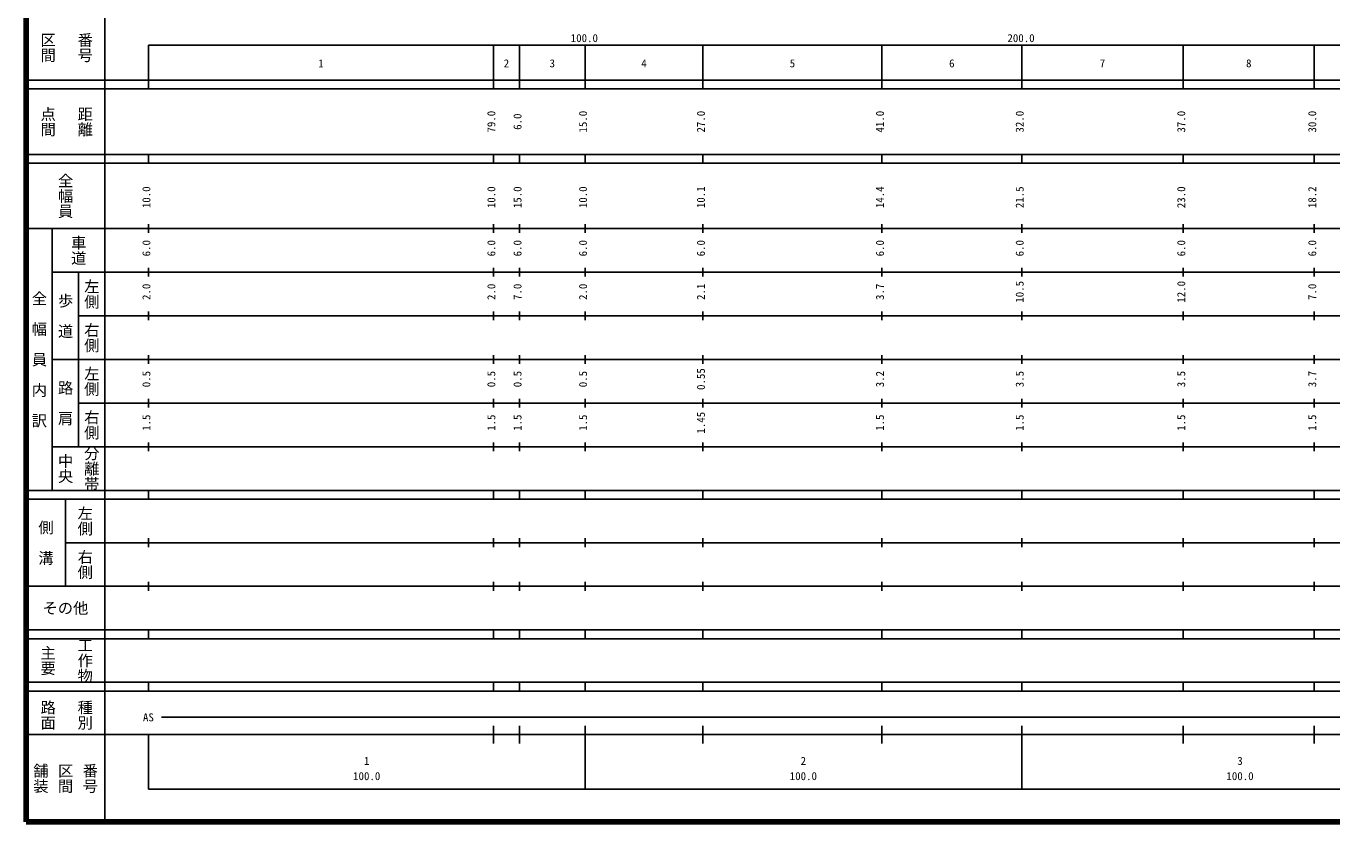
# Model space of a CAD drawing. Units: millimetres on the paper, enlarged 1000 times. Extents: x 40000 to 680000, y 20000 to 380000.
# Drawn here: x 40000 to 339038, y 20000 to 202409 of the extents above; entities that cross this region are included whole.
import ezdxf
from ezdxf.enums import TextEntityAlignment as Align

# ---------------------------------------------------------------- set-up
doc = ezdxf.new("R2010")
doc.units = ezdxf.units.MM
doc.header["$LTSCALE"] = 1000
doc.layers.add('M-TTL', color=2, linetype='Continuous', lineweight=140)
doc.layers.add('M-TTL-BAND', color=7, linetype='Continuous', lineweight=25)
doc.styles.add('@ＭＳ ゴシック', font='')
doc.styles.add('ＭＳ ゴシック', font='')
doc.styles.get('@ＭＳ ゴシック').set_extended_font_data('@MS Gothic')
doc.styles.get('ＭＳ ゴシック').set_extended_font_data('MS Gothic')

msp = doc.modelspace()

# ---------------------------------------------------------------- linework, layer by layer
at = {"layer": 'M-TTL'}
for p, q in [((40000, 380000), (40000, 20000)), ((40000, 20000), (680000, 20000))]:
    msp.add_line(p, q, dxfattribs=at)
at = {"layer": 'M-TTL-BAND'}
for p, q in [((58000, 370000), (58000, 20000)), ((68000, 198000), (579000, 198000)), ((68000, 198000), (68000, 188000)), ((147000, 188000), (147000, 198000)), ((153000, 188000), (153000, 198000)), ((168000, 188000), (168000, 198000)), ((195000, 188000), (195000, 198000)), ((236000, 188000), (236000, 198000)), ((268000, 188000), (268000, 198000)), ((305000, 188000), (305000, 198000)), ((335000, 188000), (335000, 198000)), ((40000, 190000), (579000, 190000)), ((40000, 188000), (579000, 188000)), ((40000, 173000), (579000, 173000)), ((40000, 171000), (579000, 171000)), ((68000, 171000), (68000, 173000)), ((147000, 171000), (147000, 173000)), ((153000, 171000), (153000, 173000)), ((168000, 171000), (168000, 173000)), ((195000, 171000), (195000, 173000)), ((236000, 171000), (236000, 173000)), ((268000, 171000), (268000, 173000)), ((305000, 171000), (305000, 173000)), ((335000, 171000), (335000, 173000)), ((40000, 156000), (579000, 156000)), ((46000, 96000), (46000, 156000)), ((68000, 155000), (68000, 157000)), ((147000, 155000), (147000, 157000)), ((153000, 155000), (153000, 157000)), ((168000, 155000), (168000, 157000)), ((195000, 155000), (195000, 157000)), ((236000, 155000), (236000, 157000)), ((268000, 155000), (268000, 157000)), ((305000, 155000), (305000, 157000)), ((335000, 155000), (335000, 157000)), ((68000, 145000), (68000, 147000)), ((147000, 145000), (147000, 147000)), ((153000, 145000), (153000, 147000)), ((168000, 145000), (168000, 147000)), ((195000, 145000), (195000, 147000)), ((236000, 145000), (236000, 147000)), ((268000, 145000), (268000, 147000)), ((305000, 145000), (305000, 147000)), ((335000, 145000), (335000, 147000)), ((46000, 146000), (579000, 146000)), ((52000, 146000), (52000, 106000)), ((52000, 136000), (579000, 136000)), ((68000, 135000), (68000, 137000)), ((147000, 135000), (147000, 137000)), ((153000, 135000), (153000, 137000)), ((168000, 135000), (168000, 137000)), ((195000, 135000), (195000, 137000)), ((236000, 135000), (236000, 137000)), ((268000, 135000), (268000, 137000)), ((305000, 135000), (305000, 137000)), ((335000, 135000), (335000, 137000)), ((46000, 126000), (579000, 126000)), ((68000, 125000), (68000, 127000)), ((147000, 125000), (147000, 127000)), ((153000, 125000), (153000, 127000)), ((168000, 125000), (168000, 127000)), ((195000, 125000), (195000, 127000)), ((236000, 125000), (236000, 127000)), ((268000, 125000), (268000, 127000)), ((305000, 125000), (305000, 127000)), ((335000, 125000), (335000, 127000)), ((68000, 115000), (68000, 117000)), ((147000, 115000), (147000, 117000)), ((153000, 115000), (153000, 117000)), ((168000, 115000), (168000, 117000)), ((195000, 115000), (195000, 117000)), ((236000, 115000), (236000, 117000)), ((268000, 115000), (268000, 117000)), ((305000, 115000), (305000, 117000)), ((335000, 115000), (335000, 117000)), ((52000, 116000), (579000, 116000)), ((46000, 106000), (579000, 106000)), ((68000, 105000), (68000, 107000)), ((147000, 105000), (147000, 107000)), ((153000, 105000), (153000, 107000)), ((168000, 105000), (168000, 107000)), ((195000, 105000), (195000, 107000)), ((236000, 105000), (236000, 107000)), ((268000, 105000), (268000, 107000)), ((305000, 105000), (305000, 107000)), ((335000, 105000), (335000, 107000)), ((40000, 96000), (579000, 96000)), ((68000, 94000), (68000, 96000)), ((147000, 94000), (147000, 96000)), ((153000, 94000), (153000, 96000)), ((168000, 94000), (168000, 96000)), ((195000, 94000), (195000, 96000)), ((236000, 94000), (236000, 96000)), ((268000, 94000), (268000, 96000)), ((305000, 94000), (305000, 96000)), ((335000, 94000), (335000, 96000)), ((40000, 94000), (579000, 94000)), ((49000, 94000), (49000, 74000)), ((49000, 84000), (579000, 84000)), ((68000, 83000), (68000, 85000)), ((147000, 83000), (147000, 85000)), ((153000, 83000), (153000, 85000)), ((168000, 83000), (168000, 85000)), ((195000, 83000), (195000, 85000)), ((236000, 83000), (236000, 85000)), ((268000, 83000), (268000, 85000)), ((305000, 83000), (305000, 85000)), ((335000, 83000), (335000, 85000)), ((68000, 73000), (68000, 75000)), ((147000, 73000), (147000, 75000)), ((153000, 73000), (153000, 75000)), ((168000, 73000), (168000, 75000)), ((195000, 73000), (195000, 75000)), ((236000, 73000), (236000, 75000)), ((268000, 73000), (268000, 75000)), ((305000, 73000), (305000, 75000)), ((335000, 73000), (335000, 75000)), ((40000, 74000), (579000, 74000)), ((40000, 64000), (579000, 64000)), ((68000, 62000), (68000, 64000)), ((147000, 62000), (147000, 64000)), ((153000, 62000), (153000, 64000)), ((168000, 62000), (168000, 64000)), ((195000, 62000), (195000, 64000)), ((236000, 62000), (236000, 64000)), ((268000, 62000), (268000, 64000)), ((305000, 62000), (305000, 64000)), ((335000, 62000), (335000, 64000)), ((40000, 62000), (579000, 62000)), ((40000, 52000), (579000, 52000)), ((68000, 50000), (68000, 52000)), ((147000, 50000), (147000, 52000)), ((153000, 50000), (153000, 52000)), ((168000, 50000), (168000, 52000)), ((195000, 50000), (195000, 52000)), ((236000, 50000), (236000, 52000)), ((268000, 50000), (268000, 52000)), ((305000, 50000), (305000, 52000)), ((335000, 50000), (335000, 52000)), ((40000, 50000), (579000, 50000)), ((71000, 44000), (465000, 44000)), ((147000, 38000), (147000, 42000)), ((153000, 38000), (153000, 42000)), ((168000, 27500), (168000, 42000)), ((195000, 38000), (195000, 42000)), ((236000, 38000), (236000, 42000)), ((268000, 27500), (268000, 42000)), ((305000, 38000), (305000, 42000)), ((335000, 38000), (335000, 42000)), ((40000, 40000), (579000, 40000)), ((68000, 40000), (68000, 27500)), ((68000, 27500), (579000, 27500))]:
    msp.add_line(p, q, dxfattribs=at)

# ---------------------------------------------------------------- texts
at = {"layer": 'M-TTL-BAND', "style": '@ＭＳ ゴシック'}
for s, p in [('区間', (45000, 197500)), ('番号', (53500, 197500)), ('点間', (45000, 180500)), ('距離', (53500, 180500)), ('全幅員', (49000, 163500)), ('車道', (52000, 151000)), ('左側', (55000, 141000)), ('全\u3000幅\u3000員\u3000内\u3000訳', (43000, 126000)), ('歩\u3000道', (49000, 136000)), ('右側', (55000, 131000)), ('左側', (55000, 121000)), ('路\u3000肩', (49000, 116000)), ('右側', (55000, 111000)), ('分離帯', (55000, 101000)), ('中央', (49000, 101000)), ('左側', (53500, 89000)), ('側\u3000溝', (44500, 84000)), ('右側', (53500, 79000)), ('主要', (45000, 57000)), ('工作物', (53500, 57000)), ('路面', (45000, 44500)), ('種別', (53500, 44500)), ('舗装', (43333, 30000)), ('区間', (49000, 30000)), ('番号', (54667, 30000))]:
    msp.add_text(s, height=2566, rotation=270, dxfattribs=at).set_placement(p, align=Align.MIDDLE_CENTER)
at = {"layer": 'M-TTL-BAND', "style": 'ＭＳ ゴシック'}
for s, p in [('100.0', (167844, 198195)), ('200.0', (267844, 198195)), ('1', (107500, 192405)), ('2', (150000, 192405)), ('3', (160500, 192405)), ('4', (181500, 192405)), ('5', (215500, 192405)), ('6', (252000, 192405)), ('7', (286500, 192405)), ('8', (320000, 192405)), ('AS', (68000, 42500)), ('1', (118000, 32523)), ('2', (218000, 32523)), ('3', (318000, 32523)), ('100.0', (118000, 29033)), ('100.0', (218000, 29033)), ('100.0', (318000, 29033))]:
    msp.add_text(s, height=1833, dxfattribs=at).set_placement(p, align=Align.BOTTOM_CENTER)
for s, p in [('79.0', (148000, 180500)), ('15.0', (169000, 180500)), ('27.0', (196000, 180500)), ('41.0', (237000, 180500)), ('32.0', (269000, 180500)), ('37.0', (306000, 180500)), ('30.0', (336000, 180500)), ('6.0', (154000, 180500)), ('10.0', (69000, 163174)), ('10.0', (148000, 163174)), ('15.0', (154000, 163174)), ('10.0', (169000, 163174)), ('10.1', (196000, 163174)), ('14.4', (237000, 163174)), ('21.5', (269000, 163174)), ('23.0', (306000, 163174)), ('18.2', (336000, 163174)), ('6.0', (69000, 151500)), ('6.0', (148000, 151500)), ('6.0', (154000, 151500)), ('6.0', (169000, 151500)), ('6.0', (196000, 151500)), ('6.0', (237000, 151500)), ('6.0', (269000, 151500)), ('6.0', (306000, 151500)), ('6.0', (336000, 151500)), ('10.5', (269000, 141500)), ('12.0', (306000, 141500)), ('2.0', (69000, 141500)), ('2.0', (148000, 141500)), ('7.0', (154000, 141500)), ('2.0', (169000, 141500)), ('2.1', (196000, 141500)), ('3.7', (237000, 141500)), ('7.0', (336000, 141500)), ('0.5', (69000, 121500)), ('0.5', (148000, 121500)), ('0.5', (154000, 121500)), ('0.5', (169000, 121500)), ('0.55', (196000, 121500)), ('3.2', (237000, 121500)), ('3.5', (269000, 121500)), ('3.5', (306000, 121500)), ('3.7', (336000, 121500)), ('1.45', (196000, 111500)), ('1.5', (69000, 111500)), ('1.5', (148000, 111500)), ('1.5', (154000, 111500)), ('1.5', (169000, 111500)), ('1.5', (237000, 111500)), ('1.5', (269000, 111500)), ('1.5', (306000, 111500)), ('1.5', (336000, 111500))]:
    msp.add_text(s, height=1833, rotation=90, dxfattribs=at).set_placement(p, align=Align.BOTTOM_CENTER)
msp.add_text('その他', height=2566, dxfattribs=at).set_placement((49000, 69000), align=Align.MIDDLE_CENTER)

doc.saveas('drawing.dxf')
